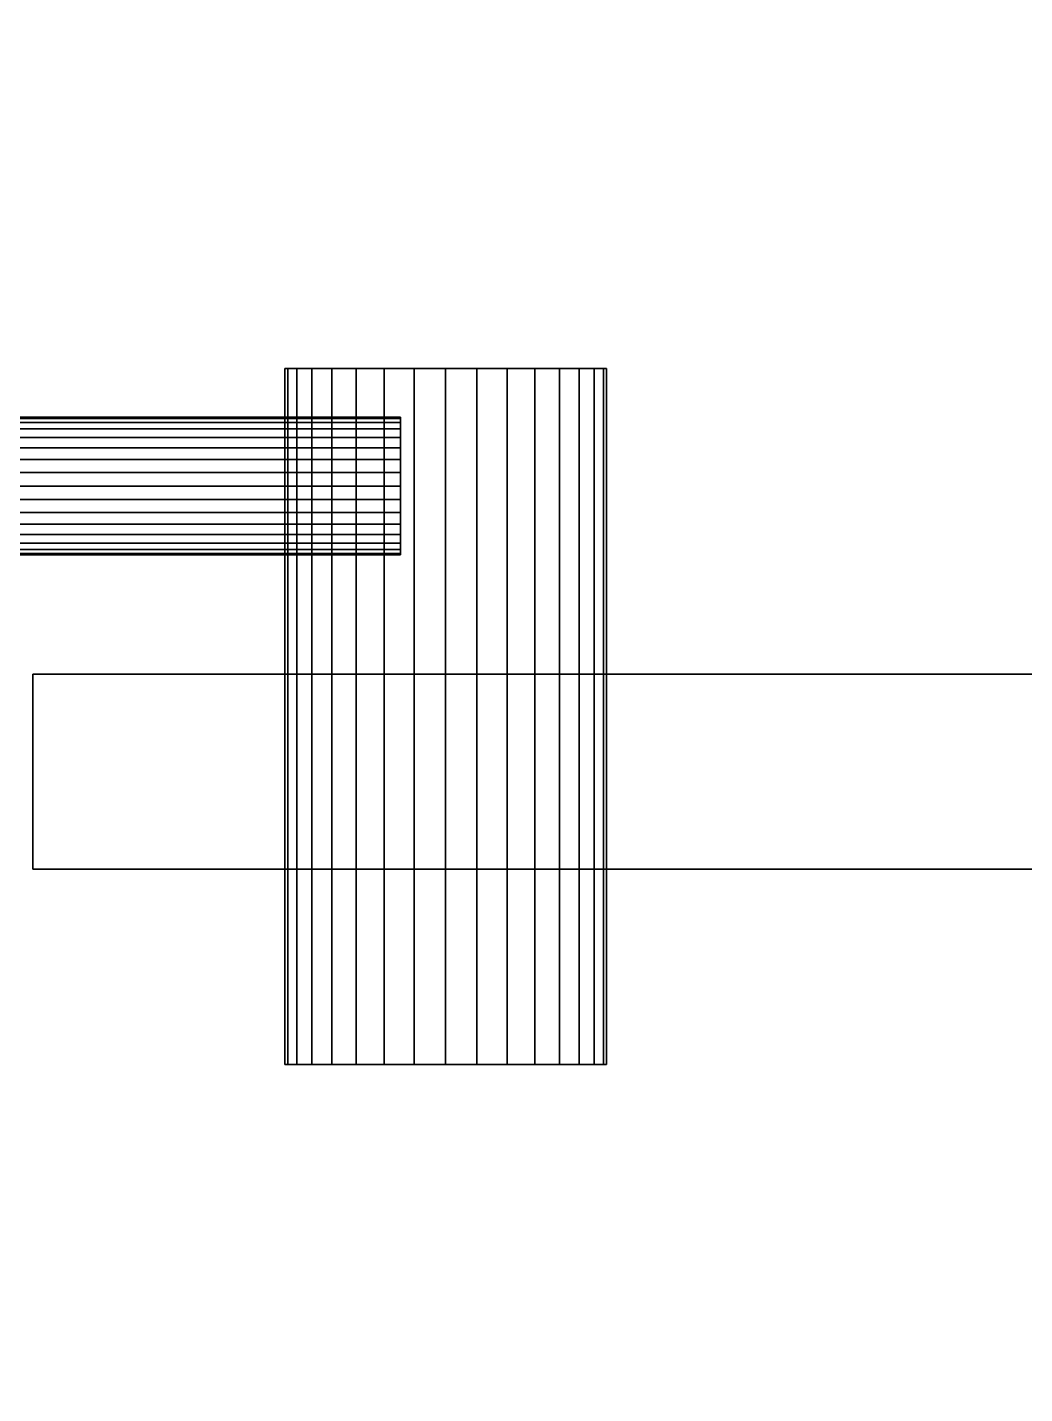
# Model space of a CAD drawing. Header units: metres. Extents: x 0 to 34.6, y -10.7 to 20.6.
# Drawn here: x 24.6554 to 24.7334, y 0.1167 to 0.2235 of the extents above; entities that cross this region are included whole.
import ezdxf

# ---------------------------------------------------------------- set-up
doc = ezdxf.new("R2010")
doc.units = ezdxf.units.M
doc.header["$MEASUREMENT"] = 0
doc.layers.get('0').update_dxf_attribs({"linetype": 'CONTINUOUS'})

msp = doc.modelspace()

# ---------------------------------------------------------------- linework, layer by layer
for points in [[(24.6, 0), (24.6, 0.25), (26, 0.25), (26, 0)], [(24.6, 0), (26, 0), (26, 0.25), (24.6, 0.25)], [(24.67649, 0.19682, 2.5), (24.67578, 0.19682, 2.5), (24.67554, 0.19682, 2.5)], [(24.67554, 0.19682, 2.5), (24.67578, 0.19682, 2.5), (24.67649, 0.19682, 2.5)], [(24.67922, 0.19682, 2.5), (24.67649, 0.19682, 2.5), (24.67554, 0.19682, 2.5)], [(24.67554, 0.19682, 2.5), (24.67649, 0.19682, 2.5), (24.67922, 0.19682, 2.5)], [(24.68811, 0.19682, 2.5), (24.67922, 0.19682, 2.5), (24.67554, 0.19682, 2.5)], [(24.67554, 0.19682, 2.5), (24.67922, 0.19682, 2.5), (24.68811, 0.19682, 2.5)], [(24.68811, 0.19682, 2.5), (24.67554, 0.19682, 2.5), (24.68811, 0.19682, 2.5)], [(24.67554, 0.19682, 2.5), (24.67578, 0.19682, 2.5), (24.67578, 0.14244, 2.5), (24.67554, 0.14244, 2.5)], [(24.67578, 0.19682, 2.5), (24.67554, 0.19682, 2.5), (24.67554, 0.14244, 2.5), (24.67578, 0.14244, 2.5)], [(24.67649, 0.19682, 2.5), (24.67578, 0.19682, 2.5), (24.67554, 0.19682, 2.5)], [(24.67554, 0.19682, 2.5), (24.67578, 0.19682, 2.5), (24.67649, 0.19682, 2.5)], [(24.67922, 0.19682, 2.5), (24.67649, 0.19682, 2.5), (24.67554, 0.19682, 2.5)], [(24.67554, 0.19682, 2.5), (24.67649, 0.19682, 2.5), (24.67922, 0.19682, 2.5)], [(24.68811, 0.19682, 2.5), (24.67922, 0.19682, 2.5), (24.67554, 0.19682, 2.5)], [(24.67554, 0.19682, 2.5), (24.67922, 0.19682, 2.5), (24.68811, 0.19682, 2.5)], [(24.68811, 0.19682, 2.5), (24.67554, 0.19682, 2.5), (24.68811, 0.19682, 2.5)], [(24.67554, 0.19682, 2.5), (24.67578, 0.19682, 2.5), (24.67578, 0.14244, 2.5), (24.67554, 0.14244, 2.5)], [(24.67578, 0.19682, 2.5), (24.67554, 0.19682, 2.5), (24.67554, 0.14244, 2.5), (24.67578, 0.14244, 2.5)], [(24.67578, 0.19682, 2.5), (24.67649, 0.19682, 2.5), (24.67649, 0.14244, 2.5), (24.67578, 0.14244, 2.5)], [(24.67649, 0.19682, 2.5), (24.67578, 0.19682, 2.5), (24.67578, 0.14244, 2.5), (24.67649, 0.14244, 2.5)], [(24.67578, 0.19682, 2.5), (24.67649, 0.19682, 2.5), (24.67649, 0.14244, 2.5), (24.67578, 0.14244, 2.5)], [(24.67649, 0.19682, 2.5), (24.67578, 0.19682, 2.5), (24.67578, 0.14244, 2.5), (24.67649, 0.14244, 2.5)], [(24.67922, 0.19682, 2.5), (24.67766, 0.19682, 2.5), (24.67649, 0.19682, 2.5)], [(24.67649, 0.19682, 2.5), (24.67766, 0.19682, 2.5), (24.67922, 0.19682, 2.5)], [(24.67649, 0.19682, 2.5), (24.67766, 0.19682, 2.5), (24.67766, 0.14244, 2.5), (24.67649, 0.14244, 2.5)], [(24.67766, 0.19682, 2.5), (24.67649, 0.19682, 2.5), (24.67649, 0.14244, 2.5), (24.67766, 0.14244, 2.5)], [(24.67922, 0.19682, 2.5), (24.67766, 0.19682, 2.5), (24.67649, 0.19682, 2.5)], [(24.67649, 0.19682, 2.5), (24.67766, 0.19682, 2.5), (24.67922, 0.19682, 2.5)], [(24.67649, 0.19682, 2.5), (24.67766, 0.19682, 2.5), (24.67766, 0.14244, 2.5), (24.67649, 0.14244, 2.5)], [(24.67766, 0.19682, 2.5), (24.67649, 0.19682, 2.5), (24.67649, 0.14244, 2.5), (24.67766, 0.14244, 2.5)], [(24.67922, 0.19682, 2.5), (24.67766, 0.19682, 2.5), (24.67766, 0.14244, 2.5), (24.67922, 0.14244, 2.5)], [(24.67766, 0.19682, 2.5), (24.67922, 0.19682, 2.5), (24.67922, 0.14244, 2.5), (24.67766, 0.14244, 2.5)], [(24.67922, 0.19682, 2.5), (24.67766, 0.19682, 2.5), (24.67766, 0.14244, 2.5), (24.67922, 0.14244, 2.5)], [(24.67766, 0.19682, 2.5), (24.67922, 0.19682, 2.5), (24.67922, 0.14244, 2.5), (24.67766, 0.14244, 2.5)], [(24.6833, 0.19682, 2.5), (24.68113, 0.19682, 2.5), (24.67922, 0.19682, 2.5)], [(24.67922, 0.19682, 2.5), (24.68113, 0.19682, 2.5), (24.6833, 0.19682, 2.5)], [(24.68811, 0.19682, 2.5), (24.6833, 0.19682, 2.5), (24.67922, 0.19682, 2.5)], [(24.67922, 0.19682, 2.5), (24.6833, 0.19682, 2.5), (24.68811, 0.19682, 2.5)], [(24.68113, 0.19682, 2.5), (24.67922, 0.19682, 2.5), (24.67922, 0.14244, 2.5), (24.68113, 0.14244, 2.5)], [(24.67922, 0.19682, 2.5), (24.68113, 0.19682, 2.5), (24.68113, 0.14244, 2.5), (24.67922, 0.14244, 2.5)], [(24.6833, 0.19682, 2.5), (24.68113, 0.19682, 2.5), (24.67922, 0.19682, 2.5)], [(24.67922, 0.19682, 2.5), (24.68113, 0.19682, 2.5), (24.6833, 0.19682, 2.5)], [(24.68811, 0.19682, 2.5), (24.6833, 0.19682, 2.5), (24.67922, 0.19682, 2.5)], [(24.67922, 0.19682, 2.5), (24.6833, 0.19682, 2.5), (24.68811, 0.19682, 2.5)], [(24.68113, 0.19682, 2.5), (24.67922, 0.19682, 2.5), (24.67922, 0.14244, 2.5), (24.68113, 0.14244, 2.5)], [(24.67922, 0.19682, 2.5), (24.68113, 0.19682, 2.5), (24.68113, 0.14244, 2.5), (24.67922, 0.14244, 2.5)], [(24.6833, 0.19682, 2.5), (24.68113, 0.19682, 2.5), (24.68113, 0.14244, 2.5), (24.6833, 0.14244, 2.5)], [(24.68113, 0.19682, 2.5), (24.6833, 0.19682, 2.5), (24.6833, 0.14244, 2.5), (24.68113, 0.14244, 2.5)], [(24.6833, 0.19682, 2.5), (24.68113, 0.19682, 2.5), (24.68113, 0.14244, 2.5), (24.6833, 0.14244, 2.5)], [(24.68113, 0.19682, 2.5), (24.6833, 0.19682, 2.5), (24.6833, 0.14244, 2.5), (24.68113, 0.14244, 2.5)], [(24.68811, 0.19682, 2.5), (24.68566, 0.19682, 2.5), (24.6833, 0.19682, 2.5)], [(24.6833, 0.19682, 2.5), (24.68566, 0.19682, 2.5), (24.68811, 0.19682, 2.5)], [(24.68566, 0.19682, 2.5), (24.6833, 0.19682, 2.5), (24.6833, 0.14244, 2.5), (24.68566, 0.14244, 2.5)], [(24.6833, 0.19682, 2.5), (24.68566, 0.19682, 2.5), (24.68566, 0.14244, 2.5), (24.6833, 0.14244, 2.5)], [(24.68811, 0.19682, 2.5), (24.68566, 0.19682, 2.5), (24.6833, 0.19682, 2.5)], [(24.6833, 0.19682, 2.5), (24.68566, 0.19682, 2.5), (24.68811, 0.19682, 2.5)], [(24.68566, 0.19682, 2.5), (24.6833, 0.19682, 2.5), (24.6833, 0.14244, 2.5), (24.68566, 0.14244, 2.5)], [(24.6833, 0.19682, 2.5), (24.68566, 0.19682, 2.5), (24.68566, 0.14244, 2.5), (24.6833, 0.14244, 2.5)], [(24.68566, 0.19682, 2.5), (24.68811, 0.19682, 2.5), (24.68811, 0.14244, 2.5), (24.68566, 0.14244, 2.5)], [(24.68811, 0.19682, 2.5), (24.68566, 0.19682, 2.5), (24.68566, 0.14244, 2.5), (24.68811, 0.14244, 2.5)], [(24.68566, 0.19682, 2.5), (24.68811, 0.19682, 2.5), (24.68811, 0.14244, 2.5), (24.68566, 0.14244, 2.5)], [(24.68811, 0.19682, 2.5), (24.68566, 0.19682, 2.5), (24.68566, 0.14244, 2.5), (24.68811, 0.14244, 2.5)], [(24.68811, 0.19682, 2.5), (24.69056, 0.19682, 2.5), (24.69292, 0.19682, 2.5)], [(24.69292, 0.19682, 2.5), (24.69056, 0.19682, 2.5), (24.68811, 0.19682, 2.5)], [(24.68811, 0.19682, 2.5), (24.69292, 0.19682, 2.5), (24.697, 0.19682, 2.5)], [(24.697, 0.19682, 2.5), (24.69292, 0.19682, 2.5), (24.68811, 0.19682, 2.5)], [(24.68811, 0.19682, 2.5), (24.697, 0.19682, 2.5), (24.70068, 0.19682, 2.5)], [(24.70068, 0.19682, 2.5), (24.697, 0.19682, 2.5), (24.68811, 0.19682, 2.5)], [(24.68811, 0.19682, 2.5), (24.70068, 0.19682, 2.5), (24.68811, 0.19682, 2.5)], [(24.69056, 0.19682, 2.5), (24.68811, 0.19682, 2.5), (24.68811, 0.14244, 2.5), (24.69056, 0.14244, 2.5)], [(24.68811, 0.19682, 2.5), (24.69056, 0.19682, 2.5), (24.69056, 0.14244, 2.5), (24.68811, 0.14244, 2.5)], [(24.68811, 0.19682, 2.5), (24.69056, 0.19682, 2.5), (24.69292, 0.19682, 2.5)], [(24.69292, 0.19682, 2.5), (24.69056, 0.19682, 2.5), (24.68811, 0.19682, 2.5)], [(24.68811, 0.19682, 2.5), (24.69292, 0.19682, 2.5), (24.697, 0.19682, 2.5)], [(24.697, 0.19682, 2.5), (24.69292, 0.19682, 2.5), (24.68811, 0.19682, 2.5)], [(24.68811, 0.19682, 2.5), (24.697, 0.19682, 2.5), (24.70068, 0.19682, 2.5)], [(24.70068, 0.19682, 2.5), (24.697, 0.19682, 2.5), (24.68811, 0.19682, 2.5)], [(24.68811, 0.19682, 2.5), (24.70068, 0.19682, 2.5), (24.68811, 0.19682, 2.5)], [(24.69056, 0.19682, 2.5), (24.68811, 0.19682, 2.5), (24.68811, 0.14244, 2.5), (24.69056, 0.14244, 2.5)], [(24.68811, 0.19682, 2.5), (24.69056, 0.19682, 2.5), (24.69056, 0.14244, 2.5), (24.68811, 0.14244, 2.5)], [(24.69056, 0.19682, 2.5), (24.69292, 0.19682, 2.5), (24.69292, 0.14244, 2.5), (24.69056, 0.14244, 2.5)], [(24.69292, 0.19682, 2.5), (24.69056, 0.19682, 2.5), (24.69056, 0.14244, 2.5), (24.69292, 0.14244, 2.5)], [(24.69056, 0.19682, 2.5), (24.69292, 0.19682, 2.5), (24.69292, 0.14244, 2.5), (24.69056, 0.14244, 2.5)], [(24.69292, 0.19682, 2.5), (24.69056, 0.19682, 2.5), (24.69056, 0.14244, 2.5), (24.69292, 0.14244, 2.5)], [(24.69292, 0.19682, 2.5), (24.69509, 0.19682, 2.5), (24.697, 0.19682, 2.5)], [(24.697, 0.19682, 2.5), (24.69509, 0.19682, 2.5), (24.69292, 0.19682, 2.5)], [(24.69292, 0.19682, 2.5), (24.69509, 0.19682, 2.5), (24.69509, 0.14244, 2.5), (24.69292, 0.14244, 2.5)], [(24.69509, 0.19682, 2.5), (24.69292, 0.19682, 2.5), (24.69292, 0.14244, 2.5), (24.69509, 0.14244, 2.5)], [(24.69292, 0.19682, 2.5), (24.69509, 0.19682, 2.5), (24.697, 0.19682, 2.5)], [(24.697, 0.19682, 2.5), (24.69509, 0.19682, 2.5), (24.69292, 0.19682, 2.5)], [(24.69292, 0.19682, 2.5), (24.69509, 0.19682, 2.5), (24.69509, 0.14244, 2.5), (24.69292, 0.14244, 2.5)], [(24.69509, 0.19682, 2.5), (24.69292, 0.19682, 2.5), (24.69292, 0.14244, 2.5), (24.69509, 0.14244, 2.5)], [(24.697, 0.19682, 2.5), (24.69509, 0.19682, 2.5), (24.69509, 0.14244, 2.5), (24.697, 0.14244, 2.5)], [(24.69509, 0.19682, 2.5), (24.697, 0.19682, 2.5), (24.697, 0.14244, 2.5), (24.69509, 0.14244, 2.5)], [(24.697, 0.19682, 2.5), (24.69509, 0.19682, 2.5), (24.69509, 0.14244, 2.5), (24.697, 0.14244, 2.5)], [(24.69509, 0.19682, 2.5), (24.697, 0.19682, 2.5), (24.697, 0.14244, 2.5), (24.69509, 0.14244, 2.5)], [(24.697, 0.19682, 2.5), (24.69856, 0.19682, 2.5), (24.69972, 0.19682, 2.5)], [(24.69972, 0.19682, 2.5), (24.69856, 0.19682, 2.5), (24.697, 0.19682, 2.5)], [(24.697, 0.19682, 2.5), (24.69972, 0.19682, 2.5), (24.70068, 0.19682, 2.5)], [(24.70068, 0.19682, 2.5), (24.69972, 0.19682, 2.5), (24.697, 0.19682, 2.5)], [(24.69856, 0.19682, 2.5), (24.697, 0.19682, 2.5), (24.697, 0.14244, 2.5), (24.69856, 0.14244, 2.5)], [(24.697, 0.19682, 2.5), (24.69856, 0.19682, 2.5), (24.69856, 0.14244, 2.5), (24.697, 0.14244, 2.5)], [(24.697, 0.19682, 2.5), (24.69856, 0.19682, 2.5), (24.69972, 0.19682, 2.5)], [(24.69972, 0.19682, 2.5), (24.69856, 0.19682, 2.5), (24.697, 0.19682, 2.5)], [(24.697, 0.19682, 2.5), (24.69972, 0.19682, 2.5), (24.70068, 0.19682, 2.5)], [(24.70068, 0.19682, 2.5), (24.69972, 0.19682, 2.5), (24.697, 0.19682, 2.5)], [(24.69856, 0.19682, 2.5), (24.697, 0.19682, 2.5), (24.697, 0.14244, 2.5), (24.69856, 0.14244, 2.5)], [(24.697, 0.19682, 2.5), (24.69856, 0.19682, 2.5), (24.69856, 0.14244, 2.5), (24.697, 0.14244, 2.5)], [(24.69972, 0.19682, 2.5), (24.69856, 0.19682, 2.5), (24.69856, 0.14244, 2.5), (24.69972, 0.14244, 2.5)], [(24.69856, 0.19682, 2.5), (24.69972, 0.19682, 2.5), (24.69972, 0.14244, 2.5), (24.69856, 0.14244, 2.5)], [(24.69972, 0.19682, 2.5), (24.69856, 0.19682, 2.5), (24.69856, 0.14244, 2.5), (24.69972, 0.14244, 2.5)], [(24.69856, 0.19682, 2.5), (24.69972, 0.19682, 2.5), (24.69972, 0.14244, 2.5), (24.69856, 0.14244, 2.5)], [(24.69972, 0.19682, 2.5), (24.70044, 0.19682, 2.5), (24.70068, 0.19682, 2.5)], [(24.70068, 0.19682, 2.5), (24.70044, 0.19682, 2.5), (24.69972, 0.19682, 2.5)], [(24.70044, 0.19682, 2.5), (24.69972, 0.19682, 2.5), (24.69972, 0.14244, 2.5), (24.70044, 0.14244, 2.5)], [(24.69972, 0.19682, 2.5), (24.70044, 0.19682, 2.5), (24.70044, 0.14244, 2.5), (24.69972, 0.14244, 2.5)], [(24.69972, 0.19682, 2.5), (24.70044, 0.19682, 2.5), (24.70068, 0.19682, 2.5)], [(24.70068, 0.19682, 2.5), (24.70044, 0.19682, 2.5), (24.69972, 0.19682, 2.5)], [(24.70044, 0.19682, 2.5), (24.69972, 0.19682, 2.5), (24.69972, 0.14244, 2.5), (24.70044, 0.14244, 2.5)], [(24.69972, 0.19682, 2.5), (24.70044, 0.19682, 2.5), (24.70044, 0.14244, 2.5), (24.69972, 0.14244, 2.5)], [(24.70068, 0.19682, 2.5), (24.70044, 0.19682, 2.5), (24.70044, 0.14244, 2.5), (24.70068, 0.14244, 2.5)], [(24.70044, 0.19682, 2.5), (24.70068, 0.19682, 2.5), (24.70068, 0.14244, 2.5), (24.70044, 0.14244, 2.5)], [(24.70068, 0.19682, 2.5), (24.70044, 0.19682, 2.5), (24.70044, 0.14244, 2.5), (24.70068, 0.14244, 2.5)], [(24.70044, 0.19682, 2.5), (24.70068, 0.19682, 2.5), (24.70068, 0.14244, 2.5), (24.70044, 0.14244, 2.5)], [(24.56829, 0.1929, 2.5), (24.56829, 0.19301, 2.5), (24.68459, 0.19301, 2.5), (24.68459, 0.1929, 2.5)], [(24.56829, 0.19301, 2.5), (24.56829, 0.1929, 2.5), (24.68459, 0.1929, 2.5), (24.68459, 0.19301, 2.5)], [(24.56829, 0.1929, 2.5), (24.56829, 0.19301, 2.5), (24.68459, 0.19301, 2.5), (24.68459, 0.1929, 2.5)], [(24.56829, 0.19301, 2.5), (24.56829, 0.1929, 2.5), (24.68459, 0.1929, 2.5), (24.68459, 0.19301, 2.5)], [(24.56829, 0.1926, 2.5), (24.56829, 0.1929, 2.5), (24.68459, 0.1929, 2.5), (24.68459, 0.1926, 2.5)], [(24.56829, 0.1929, 2.5), (24.56829, 0.1926, 2.5), (24.68459, 0.1926, 2.5), (24.68459, 0.1929, 2.5)], [(24.56829, 0.1926, 2.5), (24.56829, 0.1929, 2.5), (24.68459, 0.1929, 2.5), (24.68459, 0.1926, 2.5)], [(24.56829, 0.1929, 2.5), (24.56829, 0.1926, 2.5), (24.68459, 0.1926, 2.5), (24.68459, 0.1929, 2.5)], [(24.56829, 0.1926, 2.5), (24.56829, 0.1921, 2.5), (24.68459, 0.1921, 2.5), (24.68459, 0.1926, 2.5)], [(24.56829, 0.1921, 2.5), (24.56829, 0.1926, 2.5), (24.68459, 0.1926, 2.5), (24.68459, 0.1921, 2.5)], [(24.56829, 0.1926, 2.5), (24.56829, 0.1921, 2.5), (24.68459, 0.1921, 2.5), (24.68459, 0.1926, 2.5)], [(24.56829, 0.1921, 2.5), (24.56829, 0.1926, 2.5), (24.68459, 0.1926, 2.5), (24.68459, 0.1921, 2.5)], [(24.68459, 0.1926, 2.5), (24.68459, 0.1929, 2.5), (24.68459, 0.19301, 2.5)], [(24.68459, 0.19301, 2.5), (24.68459, 0.1929, 2.5), (24.68459, 0.1926, 2.5)], [(24.68459, 0.19143, 2.5), (24.68459, 0.1926, 2.5), (24.68459, 0.19301, 2.5)], [(24.68459, 0.19301, 2.5), (24.68459, 0.1926, 2.5), (24.68459, 0.19143, 2.5)], [(24.68459, 0.18763, 2.5), (24.68459, 0.19143, 2.5), (24.68459, 0.19301, 2.5)], [(24.68459, 0.19301, 2.5), (24.68459, 0.19143, 2.5), (24.68459, 0.18763, 2.5)], [(24.68459, 0.18763, 2.5), (24.68459, 0.19301, 2.5), (24.68459, 0.18763, 2.5)], [(24.68459, 0.1926, 2.5), (24.68459, 0.1929, 2.5), (24.68459, 0.19301, 2.5)], [(24.68459, 0.19301, 2.5), (24.68459, 0.1929, 2.5), (24.68459, 0.1926, 2.5)], [(24.68459, 0.19143, 2.5), (24.68459, 0.1926, 2.5), (24.68459, 0.19301, 2.5)], [(24.68459, 0.19301, 2.5), (24.68459, 0.1926, 2.5), (24.68459, 0.19143, 2.5)], [(24.68459, 0.18763, 2.5), (24.68459, 0.19143, 2.5), (24.68459, 0.19301, 2.5)], [(24.68459, 0.19301, 2.5), (24.68459, 0.19143, 2.5), (24.68459, 0.18763, 2.5)], [(24.68459, 0.18763, 2.5), (24.68459, 0.19301, 2.5), (24.68459, 0.18763, 2.5)], [(24.68459, 0.19143, 2.5), (24.68459, 0.1921, 2.5), (24.68459, 0.1926, 2.5)], [(24.68459, 0.1926, 2.5), (24.68459, 0.1921, 2.5), (24.68459, 0.19143, 2.5)], [(24.68459, 0.19143, 2.5), (24.68459, 0.1921, 2.5), (24.68459, 0.1926, 2.5)], [(24.68459, 0.1926, 2.5), (24.68459, 0.1921, 2.5), (24.68459, 0.19143, 2.5)], [(24.56829, 0.19143, 2.5), (24.56829, 0.1921, 2.5), (24.68459, 0.1921, 2.5), (24.68459, 0.19143, 2.5)], [(24.56829, 0.1921, 2.5), (24.56829, 0.19143, 2.5), (24.68459, 0.19143, 2.5), (24.68459, 0.1921, 2.5)], [(24.56829, 0.1921, 2.5), (24.56829, 0.19143, 2.5), (24.68459, 0.19143, 2.5), (24.68459, 0.1921, 2.5)], [(24.56829, 0.19143, 2.5), (24.56829, 0.1921, 2.5), (24.68459, 0.1921, 2.5), (24.68459, 0.19143, 2.5)], [(24.56829, 0.19062, 2.5), (24.56829, 0.19143, 2.5), (24.68459, 0.19143, 2.5), (24.68459, 0.19062, 2.5)], [(24.56829, 0.19143, 2.5), (24.56829, 0.19062, 2.5), (24.68459, 0.19062, 2.5), (24.68459, 0.19143, 2.5)], [(24.56829, 0.19143, 2.5), (24.56829, 0.19062, 2.5), (24.68459, 0.19062, 2.5), (24.68459, 0.19143, 2.5)], [(24.56829, 0.19062, 2.5), (24.56829, 0.19143, 2.5), (24.68459, 0.19143, 2.5), (24.68459, 0.19062, 2.5)], [(24.68459, 0.18969, 2.5), (24.68459, 0.19062, 2.5), (24.68459, 0.19143, 2.5)], [(24.68459, 0.19143, 2.5), (24.68459, 0.19062, 2.5), (24.68459, 0.18969, 2.5)], [(24.68459, 0.18763, 2.5), (24.68459, 0.18969, 2.5), (24.68459, 0.19143, 2.5)], [(24.68459, 0.19143, 2.5), (24.68459, 0.18969, 2.5), (24.68459, 0.18763, 2.5)], [(24.68459, 0.18969, 2.5), (24.68459, 0.19062, 2.5), (24.68459, 0.19143, 2.5)], [(24.68459, 0.19143, 2.5), (24.68459, 0.19062, 2.5), (24.68459, 0.18969, 2.5)], [(24.68459, 0.18763, 2.5), (24.68459, 0.18969, 2.5), (24.68459, 0.19143, 2.5)], [(24.68459, 0.19143, 2.5), (24.68459, 0.18969, 2.5), (24.68459, 0.18763, 2.5)], [(24.56829, 0.18969, 2.5), (24.56829, 0.19062, 2.5), (24.68459, 0.19062, 2.5), (24.68459, 0.18969, 2.5)], [(24.56829, 0.19062, 2.5), (24.56829, 0.18969, 2.5), (24.68459, 0.18969, 2.5), (24.68459, 0.19062, 2.5)], [(24.56829, 0.19062, 2.5), (24.56829, 0.18969, 2.5), (24.68459, 0.18969, 2.5), (24.68459, 0.19062, 2.5)], [(24.56829, 0.18969, 2.5), (24.56829, 0.19062, 2.5), (24.68459, 0.19062, 2.5), (24.68459, 0.18969, 2.5)], [(24.56829, 0.18868, 2.5), (24.56829, 0.18969, 2.5), (24.68459, 0.18969, 2.5), (24.68459, 0.18868, 2.5)], [(24.56829, 0.18969, 2.5), (24.56829, 0.18868, 2.5), (24.68459, 0.18868, 2.5), (24.68459, 0.18969, 2.5)], [(24.56829, 0.18969, 2.5), (24.56829, 0.18868, 2.5), (24.68459, 0.18868, 2.5), (24.68459, 0.18969, 2.5)], [(24.56829, 0.18868, 2.5), (24.56829, 0.18969, 2.5), (24.68459, 0.18969, 2.5), (24.68459, 0.18868, 2.5)], [(24.68459, 0.18763, 2.5), (24.68459, 0.18868, 2.5), (24.68459, 0.18969, 2.5)], [(24.68459, 0.18969, 2.5), (24.68459, 0.18868, 2.5), (24.68459, 0.18763, 2.5)], [(24.68459, 0.18763, 2.5), (24.68459, 0.18868, 2.5), (24.68459, 0.18969, 2.5)], [(24.68459, 0.18969, 2.5), (24.68459, 0.18868, 2.5), (24.68459, 0.18763, 2.5)], [(24.56829, 0.18763, 2.5), (24.56829, 0.18868, 2.5), (24.68459, 0.18868, 2.5), (24.68459, 0.18763, 2.5)], [(24.56829, 0.18868, 2.5), (24.56829, 0.18763, 2.5), (24.68459, 0.18763, 2.5), (24.68459, 0.18868, 2.5)], [(24.56829, 0.18868, 2.5), (24.56829, 0.18763, 2.5), (24.68459, 0.18763, 2.5), (24.68459, 0.18868, 2.5)], [(24.56829, 0.18763, 2.5), (24.56829, 0.18868, 2.5), (24.68459, 0.18868, 2.5), (24.68459, 0.18763, 2.5)], [(24.56829, 0.18763, 2.5), (24.56829, 0.18658, 2.5), (24.68459, 0.18658, 2.5), (24.68459, 0.18763, 2.5)], [(24.56829, 0.18763, 2.5), (24.56829, 0.18658, 2.5), (24.68459, 0.18658, 2.5), (24.68459, 0.18763, 2.5)], [(24.56829, 0.18658, 2.5), (24.56829, 0.18763, 2.5), (24.68459, 0.18763, 2.5), (24.68459, 0.18658, 2.5)], [(24.56829, 0.18658, 2.5), (24.56829, 0.18763, 2.5), (24.68459, 0.18763, 2.5), (24.68459, 0.18658, 2.5)], [(24.68459, 0.18763, 2.5), (24.68459, 0.18658, 2.5), (24.68459, 0.18557, 2.5)], [(24.68459, 0.18557, 2.5), (24.68459, 0.18658, 2.5), (24.68459, 0.18763, 2.5)], [(24.68459, 0.18763, 2.5), (24.68459, 0.18557, 2.5), (24.68459, 0.18383, 2.5)], [(24.68459, 0.18383, 2.5), (24.68459, 0.18557, 2.5), (24.68459, 0.18763, 2.5)], [(24.68459, 0.18763, 2.5), (24.68459, 0.18383, 2.5), (24.68459, 0.18225, 2.5)], [(24.68459, 0.18225, 2.5), (24.68459, 0.18383, 2.5), (24.68459, 0.18763, 2.5)], [(24.68459, 0.18763, 2.5), (24.68459, 0.18225, 2.5), (24.68459, 0.18763, 2.5)], [(24.68459, 0.18763, 2.5), (24.68459, 0.18658, 2.5), (24.68459, 0.18557, 2.5)], [(24.68459, 0.18557, 2.5), (24.68459, 0.18658, 2.5), (24.68459, 0.18763, 2.5)], [(24.68459, 0.18763, 2.5), (24.68459, 0.18557, 2.5), (24.68459, 0.18383, 2.5)], [(24.68459, 0.18383, 2.5), (24.68459, 0.18557, 2.5), (24.68459, 0.18763, 2.5)], [(24.68459, 0.18763, 2.5), (24.68459, 0.18383, 2.5), (24.68459, 0.18225, 2.5)], [(24.68459, 0.18225, 2.5), (24.68459, 0.18383, 2.5), (24.68459, 0.18763, 2.5)], [(24.68459, 0.18763, 2.5), (24.68459, 0.18225, 2.5), (24.68459, 0.18763, 2.5)], [(24.56829, 0.18658, 2.5), (24.56829, 0.18557, 2.5), (24.68459, 0.18557, 2.5), (24.68459, 0.18658, 2.5)], [(24.56829, 0.18658, 2.5), (24.56829, 0.18557, 2.5), (24.68459, 0.18557, 2.5), (24.68459, 0.18658, 2.5)], [(24.56829, 0.18557, 2.5), (24.56829, 0.18658, 2.5), (24.68459, 0.18658, 2.5), (24.68459, 0.18557, 2.5)], [(24.56829, 0.18557, 2.5), (24.56829, 0.18658, 2.5), (24.68459, 0.18658, 2.5), (24.68459, 0.18557, 2.5)], [(24.56829, 0.18557, 2.5), (24.56829, 0.18464, 2.5), (24.68459, 0.18464, 2.5), (24.68459, 0.18557, 2.5)], [(24.56829, 0.18557, 2.5), (24.56829, 0.18464, 2.5), (24.68459, 0.18464, 2.5), (24.68459, 0.18557, 2.5)], [(24.56829, 0.18464, 2.5), (24.56829, 0.18557, 2.5), (24.68459, 0.18557, 2.5), (24.68459, 0.18464, 2.5)], [(24.56829, 0.18464, 2.5), (24.56829, 0.18557, 2.5), (24.68459, 0.18557, 2.5), (24.68459, 0.18464, 2.5)], [(24.68459, 0.18557, 2.5), (24.68459, 0.18464, 2.5), (24.68459, 0.18383, 2.5)], [(24.68459, 0.18383, 2.5), (24.68459, 0.18464, 2.5), (24.68459, 0.18557, 2.5)], [(24.68459, 0.18557, 2.5), (24.68459, 0.18464, 2.5), (24.68459, 0.18383, 2.5)], [(24.68459, 0.18383, 2.5), (24.68459, 0.18464, 2.5), (24.68459, 0.18557, 2.5)], [(24.56829, 0.18464, 2.5), (24.56829, 0.18383, 2.5), (24.68459, 0.18383, 2.5), (24.68459, 0.18464, 2.5)], [(24.56829, 0.18464, 2.5), (24.56829, 0.18383, 2.5), (24.68459, 0.18383, 2.5), (24.68459, 0.18464, 2.5)], [(24.56829, 0.18383, 2.5), (24.56829, 0.18464, 2.5), (24.68459, 0.18464, 2.5), (24.68459, 0.18383, 2.5)], [(24.56829, 0.18383, 2.5), (24.56829, 0.18464, 2.5), (24.68459, 0.18464, 2.5), (24.68459, 0.18383, 2.5)], [(24.56829, 0.18383, 2.5), (24.56829, 0.18316, 2.5), (24.68459, 0.18316, 2.5), (24.68459, 0.18383, 2.5)], [(24.56829, 0.18383, 2.5), (24.56829, 0.18316, 2.5), (24.68459, 0.18316, 2.5), (24.68459, 0.18383, 2.5)], [(24.56829, 0.18316, 2.5), (24.56829, 0.18383, 2.5), (24.68459, 0.18383, 2.5), (24.68459, 0.18316, 2.5)], [(24.56829, 0.18316, 2.5), (24.56829, 0.18383, 2.5), (24.68459, 0.18383, 2.5), (24.68459, 0.18316, 2.5)], [(24.68459, 0.18383, 2.5), (24.68459, 0.18316, 2.5), (24.68459, 0.18266, 2.5)], [(24.68459, 0.18266, 2.5), (24.68459, 0.18316, 2.5), (24.68459, 0.18383, 2.5)], [(24.68459, 0.18383, 2.5), (24.68459, 0.18266, 2.5), (24.68459, 0.18225, 2.5)], [(24.68459, 0.18225, 2.5), (24.68459, 0.18266, 2.5), (24.68459, 0.18383, 2.5)], [(24.68459, 0.18383, 2.5), (24.68459, 0.18316, 2.5), (24.68459, 0.18266, 2.5)], [(24.68459, 0.18266, 2.5), (24.68459, 0.18316, 2.5), (24.68459, 0.18383, 2.5)], [(24.68459, 0.18383, 2.5), (24.68459, 0.18266, 2.5), (24.68459, 0.18225, 2.5)], [(24.68459, 0.18225, 2.5), (24.68459, 0.18266, 2.5), (24.68459, 0.18383, 2.5)], [(24.56829, 0.18316, 2.5), (24.56829, 0.18266, 2.5), (24.68459, 0.18266, 2.5), (24.68459, 0.18316, 2.5)], [(24.56829, 0.18266, 2.5), (24.56829, 0.18316, 2.5), (24.68459, 0.18316, 2.5), (24.68459, 0.18266, 2.5)], [(24.56829, 0.18316, 2.5), (24.56829, 0.18266, 2.5), (24.68459, 0.18266, 2.5), (24.68459, 0.18316, 2.5)], [(24.56829, 0.18266, 2.5), (24.56829, 0.18316, 2.5), (24.68459, 0.18316, 2.5), (24.68459, 0.18266, 2.5)], [(24.56829, 0.18266, 2.5), (24.56829, 0.18236, 2.5), (24.68459, 0.18236, 2.5), (24.68459, 0.18266, 2.5)], [(24.56829, 0.18236, 2.5), (24.56829, 0.18266, 2.5), (24.68459, 0.18266, 2.5), (24.68459, 0.18236, 2.5)], [(24.56829, 0.18266, 2.5), (24.56829, 0.18236, 2.5), (24.68459, 0.18236, 2.5), (24.68459, 0.18266, 2.5)], [(24.56829, 0.18236, 2.5), (24.56829, 0.18266, 2.5), (24.68459, 0.18266, 2.5), (24.68459, 0.18236, 2.5)], [(24.68459, 0.18266, 2.5), (24.68459, 0.18236, 2.5), (24.68459, 0.18225, 2.5)], [(24.68459, 0.18225, 2.5), (24.68459, 0.18236, 2.5), (24.68459, 0.18266, 2.5)], [(24.68459, 0.18266, 2.5), (24.68459, 0.18236, 2.5), (24.68459, 0.18225, 2.5)], [(24.68459, 0.18225, 2.5), (24.68459, 0.18236, 2.5), (24.68459, 0.18266, 2.5)], [(24.56829, 0.18236, 2.5), (24.56829, 0.18225, 2.5), (24.68459, 0.18225, 2.5), (24.68459, 0.18236, 2.5)], [(24.56829, 0.18225, 2.5), (24.56829, 0.18236, 2.5), (24.68459, 0.18236, 2.5), (24.68459, 0.18225, 2.5)], [(24.56829, 0.18236, 2.5), (24.56829, 0.18225, 2.5), (24.68459, 0.18225, 2.5), (24.68459, 0.18236, 2.5)], [(24.56829, 0.18225, 2.5), (24.56829, 0.18236, 2.5), (24.68459, 0.18236, 2.5), (24.68459, 0.18225, 2.5)], [(24.65584, 0.15768, 2.5), (24.65584, 0.17292, 2.5), (24.65584, 0.17292, 2.5), (24.65584, 0.15768, 2.5)], [(26.19705, 0.17292, 2.5), (26.19705, 0.15768, 2.5), (24.65584, 0.15768, 2.5), (24.65584, 0.17292, 2.5)], [(26.19705, 0.15768, 2.5), (26.19705, 0.17292, 2.5), (24.65584, 0.17292, 2.5), (24.65584, 0.15768, 2.5)], [(26.19705, 0.15768, 2.5), (26.19705, 0.15768, 2.5), (24.65584, 0.15768, 2.5)], [(24.67649, 0.14244, 2.5), (24.67578, 0.14244, 2.5), (24.67554, 0.14244, 2.5)], [(24.67554, 0.14244, 2.5), (24.67578, 0.14244, 2.5), (24.67649, 0.14244, 2.5)], [(24.67649, 0.14244, 2.5), (24.67554, 0.14244, 2.5), (24.67649, 0.14244, 2.5)], [(24.67649, 0.14244, 2.5), (24.67578, 0.14244, 2.5), (24.67554, 0.14244, 2.5)], [(24.67554, 0.14244, 2.5), (24.67578, 0.14244, 2.5), (24.67649, 0.14244, 2.5)], [(24.67649, 0.14244, 2.5), (24.67554, 0.14244, 2.5), (24.67649, 0.14244, 2.5)], [(24.67922, 0.14244, 2.5), (24.67766, 0.14244, 2.5), (24.67649, 0.14244, 2.5)], [(24.67649, 0.14244, 2.5), (24.67766, 0.14244, 2.5), (24.67922, 0.14244, 2.5)], [(24.6833, 0.14244, 2.5), (24.67922, 0.14244, 2.5), (24.67649, 0.14244, 2.5)], [(24.67649, 0.14244, 2.5), (24.67922, 0.14244, 2.5), (24.6833, 0.14244, 2.5)], [(24.69292, 0.14244, 2.5), (24.6833, 0.14244, 2.5), (24.67649, 0.14244, 2.5)], [(24.67649, 0.14244, 2.5), (24.67649, 0.14244, 2.5), (24.6833, 0.14244, 2.5)], [(24.69292, 0.14244, 2.5), (24.67649, 0.14244, 2.5), (24.6833, 0.14244, 2.5)], [(24.67922, 0.14244, 2.5), (24.67766, 0.14244, 2.5), (24.67649, 0.14244, 2.5)], [(24.67649, 0.14244, 2.5), (24.67766, 0.14244, 2.5), (24.67922, 0.14244, 2.5)], [(24.6833, 0.14244, 2.5), (24.67922, 0.14244, 2.5), (24.67649, 0.14244, 2.5)], [(24.67649, 0.14244, 2.5), (24.67922, 0.14244, 2.5), (24.6833, 0.14244, 2.5)], [(24.69292, 0.14244, 2.5), (24.6833, 0.14244, 2.5), (24.67649, 0.14244, 2.5)], [(24.67649, 0.14244, 2.5), (24.67649, 0.14244, 2.5), (24.6833, 0.14244, 2.5)], [(24.69292, 0.14244, 2.5), (24.67649, 0.14244, 2.5), (24.6833, 0.14244, 2.5)], [(24.6833, 0.14244, 2.5), (24.68113, 0.14244, 2.5), (24.67922, 0.14244, 2.5)], [(24.67922, 0.14244, 2.5), (24.68113, 0.14244, 2.5), (24.6833, 0.14244, 2.5)], [(24.6833, 0.14244, 2.5), (24.68113, 0.14244, 2.5), (24.67922, 0.14244, 2.5)], [(24.67922, 0.14244, 2.5), (24.68113, 0.14244, 2.5), (24.6833, 0.14244, 2.5)], [(24.68811, 0.14244, 2.5), (24.68566, 0.14244, 2.5), (24.6833, 0.14244, 2.5)], [(24.6833, 0.14244, 2.5), (24.68566, 0.14244, 2.5), (24.68811, 0.14244, 2.5)], [(24.69292, 0.14244, 2.5), (24.68811, 0.14244, 2.5), (24.6833, 0.14244, 2.5)], [(24.6833, 0.14244, 2.5), (24.68811, 0.14244, 2.5), (24.69292, 0.14244, 2.5)], [(24.6833, 0.14244, 2.5), (24.69292, 0.14244, 2.5), (24.69972, 0.14244, 2.5)], [(24.6833, 0.14244, 2.5), (24.69972, 0.14244, 2.5), (24.69292, 0.14244, 2.5)], [(24.68811, 0.14244, 2.5), (24.68566, 0.14244, 2.5), (24.6833, 0.14244, 2.5)], [(24.6833, 0.14244, 2.5), (24.68566, 0.14244, 2.5), (24.68811, 0.14244, 2.5)], [(24.69292, 0.14244, 2.5), (24.68811, 0.14244, 2.5), (24.6833, 0.14244, 2.5)], [(24.6833, 0.14244, 2.5), (24.68811, 0.14244, 2.5), (24.69292, 0.14244, 2.5)], [(24.6833, 0.14244, 2.5), (24.69292, 0.14244, 2.5), (24.69972, 0.14244, 2.5)], [(24.6833, 0.14244, 2.5), (24.69972, 0.14244, 2.5), (24.69292, 0.14244, 2.5)], [(24.69292, 0.14244, 2.5), (24.69056, 0.14244, 2.5), (24.68811, 0.14244, 2.5)], [(24.68811, 0.14244, 2.5), (24.69056, 0.14244, 2.5), (24.69292, 0.14244, 2.5)], [(24.69292, 0.14244, 2.5), (24.69056, 0.14244, 2.5), (24.68811, 0.14244, 2.5)], [(24.68811, 0.14244, 2.5), (24.69056, 0.14244, 2.5), (24.69292, 0.14244, 2.5)], [(24.69292, 0.14244, 2.5), (24.69509, 0.14244, 2.5), (24.697, 0.14244, 2.5)], [(24.697, 0.14244, 2.5), (24.69509, 0.14244, 2.5), (24.69292, 0.14244, 2.5)], [(24.69292, 0.14244, 2.5), (24.697, 0.14244, 2.5), (24.69972, 0.14244, 2.5)], [(24.69972, 0.14244, 2.5), (24.697, 0.14244, 2.5), (24.69292, 0.14244, 2.5)], [(24.69972, 0.14244, 2.5), (24.69972, 0.14244, 2.5), (24.69292, 0.14244, 2.5)], [(24.69292, 0.14244, 2.5), (24.69509, 0.14244, 2.5), (24.697, 0.14244, 2.5)], [(24.697, 0.14244, 2.5), (24.69509, 0.14244, 2.5), (24.69292, 0.14244, 2.5)], [(24.69292, 0.14244, 2.5), (24.697, 0.14244, 2.5), (24.69972, 0.14244, 2.5)], [(24.69972, 0.14244, 2.5), (24.697, 0.14244, 2.5), (24.69292, 0.14244, 2.5)], [(24.69972, 0.14244, 2.5), (24.69972, 0.14244, 2.5), (24.69292, 0.14244, 2.5)], [(24.697, 0.14244, 2.5), (24.69856, 0.14244, 2.5), (24.69972, 0.14244, 2.5)], [(24.69972, 0.14244, 2.5), (24.69856, 0.14244, 2.5), (24.697, 0.14244, 2.5)], [(24.697, 0.14244, 2.5), (24.69856, 0.14244, 2.5), (24.69972, 0.14244, 2.5)], [(24.69972, 0.14244, 2.5), (24.69856, 0.14244, 2.5), (24.697, 0.14244, 2.5)], [(24.69972, 0.14244, 2.5), (24.70044, 0.14244, 2.5), (24.70068, 0.14244, 2.5)], [(24.70068, 0.14244, 2.5), (24.70044, 0.14244, 2.5), (24.69972, 0.14244, 2.5)], [(24.69972, 0.14244, 2.5), (24.70068, 0.14244, 2.5), (24.69972, 0.14244, 2.5)], [(24.69972, 0.14244, 2.5), (24.70044, 0.14244, 2.5), (24.70068, 0.14244, 2.5)], [(24.70068, 0.14244, 2.5), (24.70044, 0.14244, 2.5), (24.69972, 0.14244, 2.5)], [(24.69972, 0.14244, 2.5), (24.70068, 0.14244, 2.5), (24.69972, 0.14244, 2.5)]]:
    msp.add_3dface(points)

doc.saveas('drawing.dxf')
